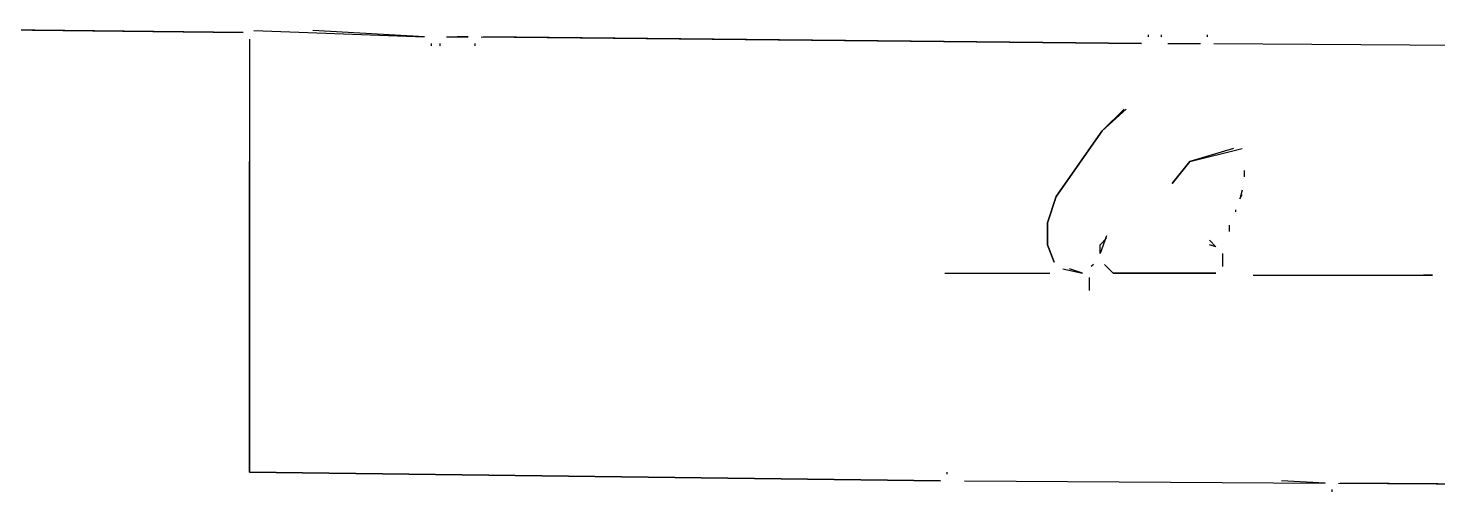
# Model space of a CAD drawing. Extents: x 0 to 16407, y 159 to 1115.
# Drawn here: x 993.9 to 1155.1, y 1021.2 to 1074.2 of the extents above; entities that cross this region are included whole.
import ezdxf

# ---------------------------------------------------------------- set-up
doc = ezdxf.new("R2010")
doc.units = 0
doc.layers.add('RASTER_VECTOR_LINEWORK', color=5, linetype='CONTINUOUS')

msp = doc.modelspace()

# ---------------------------------------------------------------- linework, layer by layer
at = {"layer": 'RASTER_VECTOR_LINEWORK'}
for points in [[(973.75, 1074.25), (1018.5, 1073.75), (974.25, 1074.25)], [(1019.75, 1074), (1039.25, 1073.25), (1026.5, 1074)], [(1019.25, 1073), (1019.25, 1023.5), (1098.25, 1022.5), (1019.25, 1023.5), (1019.25, 1059)], [(1040, 1072.5), (1040, 1072.25)], [(1041, 1072.5), (1041, 1072.25)], [(1041.75, 1073.25), (1044.25, 1073.25), (1043, 1073.25)], [(1045, 1072.5), (1045, 1072.25)], [(1045.75, 1073.25), (1121.25, 1072.5), (1046, 1073.25)], [(1122, 1073.5), (1122, 1073.25)], [(1123.5, 1073.5), (1123.5, 1073.25)], [(1124.25, 1072.5), (1128, 1072.5)], [(1128.75, 1073.5), (1128.75, 1073.25)], [(1129.5, 1072.5), (1168.75, 1072.25), (1161.5, 1072.5)], [(1119.25, 1065), (1116.75, 1062.5), (1111.5, 1055), (1110.5, 1052), (1110.5, 1049.5), (1111.25, 1047.5), (1110.5, 1049.5), (1110.5, 1052), (1111.5, 1055), (1116.75, 1062.5), (1119.5, 1065)], [(1131.75, 1060.5), (1126.75, 1059), (1124.75, 1056.5), (1126.75, 1059), (1132.75, 1060.5)], [(1133, 1058), (1133, 1057.25)], [(1132.75, 1055.75), (1132.5, 1054.75), (1132.75, 1055.25)], [(1132, 1053.5), (1132, 1053.25)], [(1131.25, 1051.75), (1131.25, 1051)], [(1117.25, 1050.5), (1116.5, 1048.5), (1116.5, 1049.5), (1117.25, 1050.25)], [(1129, 1050), (1129.75, 1049.25), (1129, 1049.5)], [(1130.5, 1048.5), (1130.5, 1047)], [(1098.75, 1046.25), (1110.75, 1046.25)], [(1112.25, 1046.75), (1114.5, 1046.25), (1113, 1046.75)], [(1115.75, 1047.25), (1115.5, 1047)], [(1117, 1047.25), (1118, 1046.25), (1129.75, 1046.25), (1118, 1046.25)], [(1115.25, 1045.75), (1115.25, 1044.25)], [(1134, 1046), (1154.5, 1046), (1153.5, 1046)], [(1099, 1023.5), (1099, 1023.25)], [(1101, 1022.5), (1142.25, 1022.25), (1137.25, 1022.5)], [(1143.75, 1022.25), (1250, 1021.5), (1144, 1022.25)], [(1143, 1021.5), (1143, 1021.25)]]:
    msp.add_lwpolyline(points, dxfattribs=at)

doc.saveas('drawing.dxf')
